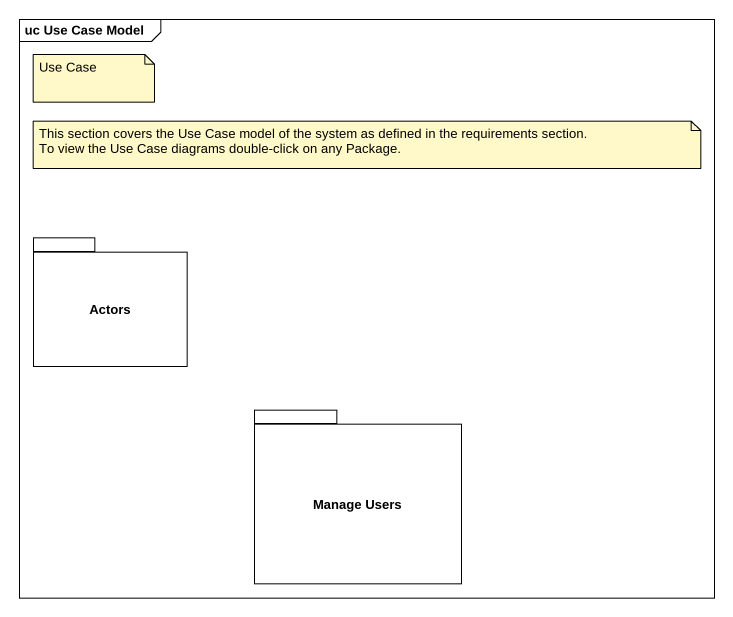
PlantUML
@startuml
mainframe uc Use Case Model
package Actors {
}
package "Manage Users" as Manage_Users {
}
note as N1
  Use Case
end note
note as N2
  This section covers the Use Case model of the system as defined in the requirements section.
  To view the Use Case diagrams double-click on any Package.
end note
@enduml
